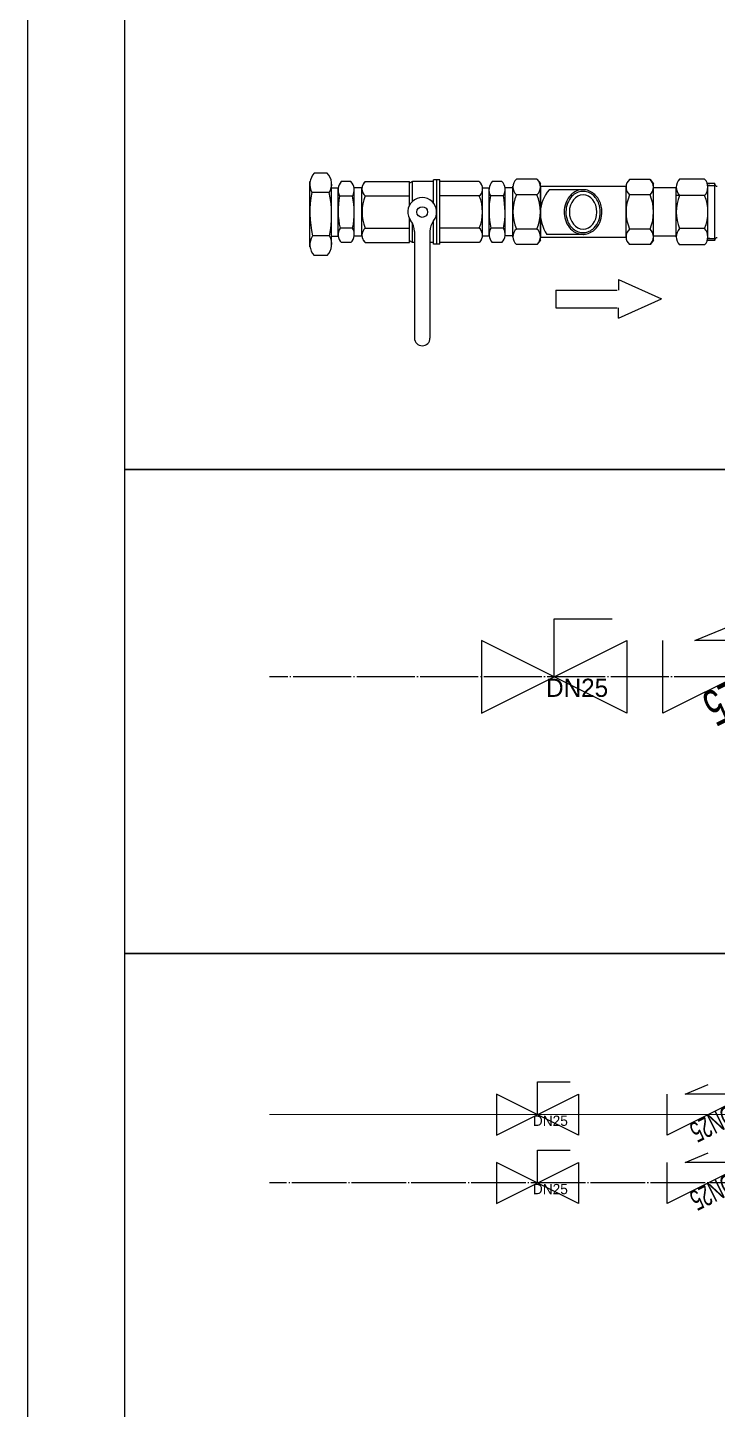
# Model space of a CAD drawing. Header units: centimetres. Extents: x 0 to 3740, y -4063 to 107.
# Drawn here: x 0 to 71.3, y -1189.3 to -1046.5 of the extents above; entities that cross this region are included whole.
import ezdxf
from ezdxf.enums import TextEntityAlignment as Align

# ---------------------------------------------------------------- set-up
doc = ezdxf.new("R2010")
doc.units = ezdxf.units.CM
for name, pattern in [('CENTER', [5.08, 3.175, -0.635, 0.635, -0.635]), ('SICAK SU HATTI', [4.6, 4, -0.15, 0.075, -0.15, 0.075, -0.15]), ('SOGUK SU HATTI', [4.375, 4, -0.15, 0.075, -0.15])]:
    doc.linetypes.add(name, pattern=pattern)
doc.layers.add('MTY-SICAKSU-BORU', color=10, linetype='SICAK SU HATTI', lineweight=0)
for name, color, linetype in [('MTY-SOGUKSU-BORU', 3, 'SOGUK SU HATTI'), ('MTY-VANA', 1, 'Continuous'), ('ROTAS-LEJANT-CERCEVE', 7, 'Continuous'), ('ROTAS-SIHHI-SEMBOL', 5, 'Continuous')]:
    doc.layers.add(name, color=color, linetype=linetype)
doc.styles.add('CAP', font='wturkce.SHX', dxfattribs={"width": 0.65})

# ---------------------------------------------------------------- blocks, each defined once
blk = doc.blocks.new('MTY-SU SAYACI KARTLI')
at = {"color": 1, "linetype": 'Continuous', "ltscale": 4}
for p, q in [((0, -1.673), (0, 1.69)), ((0, -1.673), (0, 1.69)), ((0, -1.632), (0, 1.648)), ((0, -1.632), (0, 1.648)), ((0.897, 2.132), (0.224, 2.132)), ((0.897, 2.132), (0.224, 2.132)), ((1.121, -1.673), (1.121, 1.69)), ((1.121, -1.673), (1.121, 1.69)), ((1.121, -1.632), (1.121, 1.648)), ((1.121, -1.632), (1.121, 1.648)), ((2.121, 1.692), (1.622, 1.692)), ((2.121, 1.692), (1.622, 1.692)), ((2.856, 1.697), (2.752, 1.566)), ((2.856, 1.697), (2.752, 1.566)), ((2.856, 1.697), (5.139, 1.697)), ((2.856, 1.697), (5.139, 1.697)), ((5.302, 1.696), (5.136, 1.613)), ((5.302, 1.696), (5.136, 1.613)), ((5.139, 0.459), (5.139, 1.697)), ((5.139, 0.459), (5.139, 1.697)), ((6.385, 1.697), (5.305, 1.697)), ((5.305, 0.674), (5.305, 1.697)), ((6.385, 1.697), (5.305, 1.697)), ((5.305, 0.674), (5.305, 1.697)), ((6.717, 1.78), (6.385, 1.78)), ((6.385, 0.587), (6.385, 1.78)), ((6.717, 1.78), (6.385, 1.78)), ((6.385, 0.587), (6.385, 1.78)), ((6.551, -1.542), (6.551, 1.78)), ((6.551, -1.542), (6.551, 1.78)), ((6.717, -1.542), (6.717, 1.78)), ((6.717, -1.542), (6.717, 1.78)), ((8.75, 1.697), (6.717, 1.697)), ((8.75, 1.697), (6.717, 1.697)), ((8.75, 1.697), (8.855, 1.566)), ((8.75, 1.697), (8.855, 1.566)), ((9.918, 1.699), (9.42, 1.699)), ((9.918, 1.699), (9.42, 1.699)), ((10.488, -1.184), (10.488, 1.451)), ((10.488, -1.184), (10.488, 1.451)), ((11.728, 1.809), (10.665, 1.809)), ((11.728, 1.809), (10.665, 1.809)), ((11.728, 1.809), (11.905, 1.588)), ((11.728, 1.809), (11.905, 1.588)), ((11.905, -1.336), (11.905, 1.588)), ((11.905, -1.336), (11.905, 1.588)), ((16.335, 1.444), (11.905, 1.444)), ((11.905, 1.444), (11.905, -1.191)), ((16.335, 1.444), (11.905, 1.444)), ((11.905, 1.444), (11.905, -1.191)), ((16.335, -1.191), (16.335, 1.444)), ((16.335, -1.191), (16.335, 1.444)), ((17.575, 1.802), (16.512, 1.802)), ((17.575, 1.802), (16.512, 1.802)), ((17.575, 1.802), (17.752, 1.58)), ((17.575, 1.802), (17.752, 1.58)), ((17.752, -1.343), (17.752, 1.58)), ((17.752, -1.343), (17.752, 1.58)), ((20.393, 1.821), (19.096, 1.821)), ((20.393, 1.821), (19.096, 1.821)), ((20.529, 1.59), (20.547, 1.59)), ((20.915, 1.59), (20.529, 1.59)), ((20.529, 1.59), (20.547, 1.59)), ((20.915, 1.59), (20.529, 1.59)), ((20.653, 1.492), (20.552, 1.492)), ((20.552, 1.492), (20.949, 1.492)), ((20.653, 1.492), (20.552, 1.492)), ((20.552, 1.492), (20.949, 1.492)), ((20.915, 1.581), (20.915, 1.59)), ((20.915, 1.581), (20.915, 1.59)), ((20.915, -1.352), (20.915, 1.581)), ((20.915, -1.352), (20.915, 1.581)), ((1, 1.123), (0.094, 1.123)), ((1, 1.123), (0.094, 1.123)), ((1.119, 1.365), (1.456, 1.365)), ((1.119, 1.365), (1.456, 1.365)), ((1.456, -1.114), (1.456, 1.356)), ((1.456, -1.114), (1.456, 1.356)), ((2.198, 0.945), (1.526, 0.945)), ((2.198, 0.945), (1.526, 0.945)), ((2.287, -1.127), (2.287, 1.365)), ((2.69, 1.365), (2.287, 1.365)), ((2.287, -1.127), (2.287, 1.365)), ((2.69, 1.365), (2.287, 1.365)), ((2.287, -1.096), (2.287, 1.334)), ((2.287, -1.096), (2.287, 1.334)), ((2.69, -1.127), (2.69, 1.365)), ((2.69, -1.127), (2.69, 1.365)), ((2.69, -1.127), (2.69, 1.365)), ((2.69, -1.127), (2.69, 1.365)), ((2.69, -1.127), (2.69, 1.365)), ((2.69, -1.127), (2.69, 1.365)), ((2.856, 0.95), (5.139, 0.95)), ((2.856, 0.95), (5.139, 0.95)), ((8.75, 0.95), (6.717, 0.95)), ((8.75, 0.95), (6.717, 0.95)), ((8.916, 1.372), (9.254, 1.372)), ((8.916, 1.372), (9.254, 1.372)), ((8.916, -1.109), (8.916, 1.361)), ((8.916, -1.109), (8.916, 1.361)), ((8.916, -1.109), (8.916, 1.361)), ((8.916, -1.109), (8.916, 1.361)), ((9.254, -1.107), (9.254, 1.363)), ((9.254, -1.107), (9.254, 1.363)), ((9.995, 0.952), (9.323, 0.952)), ((9.995, 0.952), (9.323, 0.952)), ((10.084, -1.12), (10.084, 1.372)), ((10.488, 1.372), (10.084, 1.372)), ((10.084, -1.12), (10.084, 1.372)), ((10.488, 1.372), (10.084, 1.372)), ((10.084, -1.089), (10.084, 1.341)), ((10.084, -1.089), (10.084, 1.341)), ((10.488, -1.12), (10.488, 1.372)), ((10.488, -1.12), (10.488, 1.372)), ((10.488, -1.12), (10.488, 1.372)), ((10.488, -1.12), (10.488, 1.372)), ((10.488, -1.12), (10.488, 1.372)), ((10.488, -1.12), (10.488, 1.372)), ((11.728, 1.012), (10.665, 1.012)), ((11.728, 1.012), (10.665, 1.012)), ((14.112, 1.273), (12.355, 1.273)), ((14.112, 1.273), (12.355, 1.273)), ((17.575, 1.005), (16.512, 1.005)), ((17.575, 1.005), (16.512, 1.005)), ((18.93, 1.364), (17.752, 1.364)), ((18.93, 1.364), (17.752, 1.364)), ((18.93, -1.169), (18.93, 1.407)), ((18.93, -1.169), (18.93, 1.407)), ((18.93, -1.169), (18.93, 1.407)), ((18.93, -1.169), (18.93, 1.407)), ((20.393, 0.97), (18.93, 0.97)), ((20.393, 0.97), (18.93, 0.97)), ((20.56, -1.169), (20.56, 1.407)), ((20.56, -1.169), (20.56, 1.407)), ((2.856, -0.711), (5.139, -0.711)), ((2.856, -0.711), (5.139, -0.711)), ((5.139, -1.459), (5.139, -0.221)), ((5.139, -1.459), (5.139, -0.221)), ((5.305, -1.459), (5.305, -0.451)), ((5.305, -1.459), (5.305, -0.451)), ((6.385, -1.542), (6.385, -0.349)), ((6.385, -1.542), (6.385, -0.349)), ((8.75, -0.711), (6.717, -0.711)), ((8.75, -0.711), (6.717, -0.711)), ((10.005, -0.709), (9.353, -0.709)), ((10.005, -0.709), (9.353, -0.709)), ((1.013, -1.119), (0.133, -1.119)), ((1.013, -1.119), (0.133, -1.119)), ((1.119, -1.127), (1.456, -1.127)), ((1.119, -1.127), (1.456, -1.127)), ((2.207, -0.716), (1.555, -0.716)), ((2.207, -0.716), (1.555, -0.716)), ((2.691, -1.127), (2.287, -1.127)), ((2.691, -1.127), (2.287, -1.127)), ((2.754, -1.331), (2.856, -1.459)), ((2.754, -1.331), (2.856, -1.459)), ((5.302, -1.458), (5.136, -1.375)), ((5.302, -1.458), (5.136, -1.375)), ((5.404, -0.887), (5.404, -6.391)), ((5.404, -0.887), (5.404, -6.391)), ((6.203, -0.887), (6.203, -6.391)), ((6.203, -0.887), (6.203, -6.391)), ((8.853, -1.331), (8.75, -1.459)), ((8.853, -1.331), (8.75, -1.459)), ((8.916, -1.12), (9.254, -1.12)), ((8.916, -1.12), (9.254, -1.12)), ((10.489, -1.12), (10.084, -1.12)), ((10.489, -1.12), (10.084, -1.12)), ((11.728, -0.76), (10.665, -0.76)), ((11.728, -0.76), (10.665, -0.76)), ((11.905, -1.336), (11.728, -1.557)), ((11.905, -1.336), (11.728, -1.557)), ((16.335, -1.191), (11.905, -1.191)), ((16.335, -1.191), (11.905, -1.191)), ((14.112, -1.035), (12.245, -1.035)), ((14.112, -1.035), (12.245, -1.035)), ((17.575, -0.767), (16.512, -0.767)), ((17.575, -0.767), (16.512, -0.767)), ((17.752, -1.343), (17.575, -1.565)), ((17.752, -1.343), (17.575, -1.565)), ((18.93, -1.127), (17.752, -1.127)), ((18.93, -1.127), (17.752, -1.127)), ((20.393, -0.733), (19.096, -0.733)), ((20.393, -0.733), (19.096, -0.733)), ((20.529, -1.352), (20.547, -1.352)), ((20.915, -1.352), (20.529, -1.352)), ((20.529, -1.352), (20.547, -1.352)), ((20.915, -1.352), (20.529, -1.352)), ((20.653, -1.254), (20.552, -1.254)), ((20.552, -1.254), (20.949, -1.254)), ((20.653, -1.254), (20.552, -1.254)), ((20.552, -1.254), (20.949, -1.254)), ((20.915, -1.352), (20.915, -1.343)), ((20.915, -1.352), (20.915, -1.343)), ((0.897, -2.128), (0.224, -2.128)), ((0.897, -2.128), (0.224, -2.128)), ((2.121, -1.464), (1.622, -1.464)), ((2.121, -1.464), (1.622, -1.464)), ((2.856, -1.459), (5.139, -1.459)), ((2.856, -1.459), (5.139, -1.459)), ((5.404, -1.459), (5.305, -1.459)), ((5.404, -1.459), (5.305, -1.459)), ((6.385, -1.459), (6.203, -1.459)), ((6.385, -1.459), (6.203, -1.459)), ((6.717, -1.542), (6.385, -1.542)), ((6.717, -1.542), (6.385, -1.542)), ((6.717, -1.542), (6.385, -1.542)), ((6.717, -1.542), (6.385, -1.542)), ((8.75, -1.459), (6.717, -1.459)), ((8.75, -1.459), (6.717, -1.459)), ((9.918, -1.457), (9.42, -1.457)), ((9.918, -1.457), (9.42, -1.457)), ((11.728, -1.557), (10.665, -1.557)), ((11.728, -1.557), (10.665, -1.557)), ((17.575, -1.565), (16.512, -1.565)), ((17.575, -1.565), (16.512, -1.565)), ((20.393, -1.584), (19.096, -1.584)), ((20.393, -1.584), (19.096, -1.584))]:
    blk.add_line(p, q, dxfattribs=at)
at = {"color": 1, "linetype": 'Center', "lineweight": 25}
for p, q in [((15.944, -3.374), (18.169, -4.37)), ((15.944, -3.374), (15.944, -3.911)), ((15.944, -3.374), (18.169, -4.37)), ((15.944, -3.374), (15.944, -3.911)), ((12.705, -3.911), (12.705, -4.83)), ((12.705, -3.911), (15.944, -3.911)), ((12.705, -3.911), (12.705, -4.83)), ((12.705, -3.911), (15.944, -3.911)), ((12.705, -4.83), (15.944, -4.83)), ((12.705, -4.83), (15.944, -4.83)), ((15.944, -5.367), (18.169, -4.37)), ((15.944, -5.367), (18.169, -4.37)), ((15.944, -5.367), (15.944, -4.83)), ((15.944, -5.367), (15.944, -4.83))]:
    blk.add_line(p, q, dxfattribs=at)
at = {"color": 1, "linetype": 'Continuous', "ltscale": 4}
blk.add_circle((5.803, 0.119), 0.276, dxfattribs=at)
blk.add_circle((5.803, 0.119), 0.276, dxfattribs=at)
for centre, radius, start, end in [((0.882, 1.534), 0.889, 137.73682, 207.55095), ((0.882, 1.534), 0.889, 137.73682, 207.55095), ((0.298, 1.561), 0.828, 328.07796, 43.65665), ((0.298, 1.561), 0.828, 328.07796, 43.65665), ((2.11, 1.249), 0.659, 137.73682, 207.55095), ((2.11, 1.249), 0.659, 137.73682, 207.55095), ((1.677, 1.269), 0.613, 328.07796, 43.65665), ((1.677, 1.269), 0.613, 328.07796, 43.65665), ((3.189, 1.323), 0.501, 131.70965, 228.29035), ((3.189, 1.323), 0.501, 131.70965, 228.29035), ((8.417, 1.323), 0.501, 311.70965, 29.02927), ((8.417, 1.323), 0.501, 311.70965, 29.02927), ((9.907, 1.257), 0.659, 137.73682, 207.55095), ((9.907, 1.257), 0.659, 137.73682, 207.55095), ((9.475, 1.276), 0.613, 328.07796, 43.65665), ((9.475, 1.276), 0.613, 328.07796, 43.65665), ((11.02, 1.411), 0.534, 131.70965, 228.29035), ((11.02, 1.411), 0.534, 131.70965, 228.29035), ((11.373, 1.411), 0.534, 311.70965, 48.29035), ((11.373, 1.411), 0.534, 311.70965, 48.29035), ((16.867, 1.403), 0.534, 131.70965, 228.29035), ((16.867, 1.403), 0.534, 131.70965, 228.29035), ((17.22, 1.403), 0.534, 311.70965, 48.29035), ((17.22, 1.403), 0.534, 311.70965, 48.29035), ((19.558, 1.396), 0.628, 137.34144, 222.65856), ((19.558, 1.396), 0.628, 137.34144, 222.65856), ((19.931, 1.396), 0.628, 317.34144, 42.65856), ((19.931, 1.396), 0.628, 317.34144, 42.65856), ((21.048, 1.581), 0.133, 180, 270), ((21.048, 1.581), 0.133, 180, 270), ((5.605, 0.099), 5.606, 169.46791, 192.54639), ((5.605, 0.099), 5.606, 169.46791, 192.54639), ((-4.471, -0.03), 5.592, 348.76786, 11.90365), ((-4.471, -0.03), 5.592, 348.76786, 11.90365), ((5.609, 0.186), 4.153, 169.46791, 192.54639), ((5.609, 0.186), 4.153, 169.46791, 192.54639), ((-1.855, 0.091), 4.142, 348.76786, 11.90365), ((-1.855, 0.091), 4.142, 348.76786, 11.90365), ((4.85, 0.119), 2.159, 157.38014, 202.61986), ((4.85, 0.119), 2.159, 157.38014, 202.61986), ((5.803, 0.119), 0.746, 321.9657, 218.0343), ((5.803, 0.119), 0.746, 321.9657, 218.0343), ((6.757, 0.119), 2.159, 337.38014, 22.61986), ((6.757, 0.119), 2.159, 337.38014, 22.61986), ((13.406, 0.193), 4.153, 169.46791, 192.54639), ((13.406, 0.193), 4.153, 169.46791, 192.54639), ((5.942, 0.098), 4.142, 348.76786, 11.90365), ((5.942, 0.098), 4.142, 348.76786, 11.90365), ((12.791, 0.126), 2.303, 157.38014, 202.61986), ((12.791, 0.126), 2.303, 157.38014, 202.61986), ((9.602, 0.126), 2.303, 337.38014, 22.61986), ((9.602, 0.126), 2.303, 337.38014, 22.61986), ((13.793, 0.048), 1.889, 139.57215, 214.99881), ((13.793, 0.048), 1.889, 139.57215, 214.99881), ((18.638, 0.119), 2.303, 157.38014, 202.61986), ((18.638, 0.119), 2.303, 157.38014, 202.61986), ((15.449, 0.119), 2.303, 337.38014, 22.61986), ((15.449, 0.119), 2.303, 337.38014, 22.61986), ((21.194, 0.119), 2.265, 157.91812, 202.08188), ((21.194, 0.119), 2.265, 157.91812, 202.08188), ((18.295, 0.119), 2.265, 337.91812, 22.08188), ((18.295, 0.119), 2.265, 337.91812, 22.08188), ((3.192, -1.085), 0.502, 131.93172, 228.06828), ((3.192, -1.085), 0.502, 131.93172, 228.06828), ((4.518, -0.887), 0.886, 360, 38.0343), ((4.518, -0.887), 0.886, 360, 38.0343), ((7.089, -0.887), 0.886, 141.9657, 180), ((7.089, -0.887), 0.886, 141.9657, 180), ((8.414, -1.085), 0.502, 330.74867, 48.06828), ((8.414, -1.085), 0.502, 330.74867, 48.06828), ((9.849, -1.041), 0.597, 146.22119, 224.06799), ((9.849, -1.041), 0.597, 146.22119, 224.06799), ((9.45, -1.024), 0.638, 317.26178, 29.52897), ((9.45, -1.024), 0.638, 317.26178, 29.52897), ((0.803, -1.568), 0.806, 146.22119, 224.06799), ((0.803, -1.568), 0.806, 146.22119, 224.06799), ((0.264, -1.544), 0.861, 317.26178, 29.52897), ((0.264, -1.544), 0.861, 317.26178, 29.52897), ((2.052, -1.048), 0.597, 146.22119, 224.06799), ((2.052, -1.048), 0.597, 146.22119, 224.06799), ((1.652, -1.031), 0.638, 317.26178, 29.52897), ((1.652, -1.031), 0.638, 317.26178, 29.52897), ((11.023, -1.158), 0.536, 131.93172, 228.06828), ((11.023, -1.158), 0.536, 131.93172, 228.06828), ((11.37, -1.158), 0.536, 311.93172, 48.06828), ((11.37, -1.158), 0.536, 311.93172, 48.06828), ((16.87, -1.166), 0.536, 131.93172, 228.06828), ((16.87, -1.166), 0.536, 131.93172, 228.06828), ((17.217, -1.166), 0.536, 311.93172, 48.06828), ((17.217, -1.166), 0.536, 311.93172, 48.06828), ((19.558, -1.158), 0.628, 137.34144, 222.65856), ((19.558, -1.158), 0.628, 137.34144, 222.65856), ((19.931, -1.158), 0.628, 317.34144, 42.65856), ((19.931, -1.158), 0.628, 317.34144, 42.65856), ((21.048, -1.343), 0.133, 90, 180), ((21.048, -1.343), 0.133, 90, 180), ((5.803, -6.391), 0.4, 180, 360), ((5.803, -6.391), 0.4, 180, 360)]:
    blk.add_arc(centre, radius, start, end, dxfattribs=at)
at = {"color": 1, "linetype": 'Continuous', "ltscale": 4, "extrusion": (0, 0, -1)}
blk.add_ellipse((14.112, 0.119), major_axis=(0, -0.888), ratio=0.798495, dxfattribs=at)
blk.add_ellipse((14.112, 0.119), major_axis=(0, -0.888), ratio=0.798495, dxfattribs=at)
at = {"color": 1, "linetype": 'Continuous', "ltscale": 4}
for points, knots in [([(14.112, -1.035), (14.043, -1.035), (13.974, -1.027), (13.773, -0.976), (13.647, -0.909), (13.435, -0.728), (13.347, -0.614), (13.215, -0.36), (13.172, -0.22), (13.13, 0.068), (13.133, 0.216), (13.184, 0.503), (13.232, 0.641), (13.356, 0.858), (13.421, 0.943), (13.573, 1.089), (13.66, 1.15), (13.849, 1.237), (13.951, 1.264), (14.153, 1.278), (14.252, 1.267), (14.442, 1.212), (14.531, 1.168), (14.693, 1.054), (14.766, 0.984), (14.89, 0.826), (14.941, 0.738), (15.022, 0.55), (15.051, 0.45), (15.085, 0.246), (15.091, 0.141), (15.075, -0.122), (15.038, -0.279), (14.91, -0.566), (14.82, -0.695), (14.63, -0.867), (14.544, -0.923), (14.358, -1.004), (14.258, -1.028), (14.142, -1.035), (14.127, -1.035), (14.112, -1.035)], [0, 0, 0, 0, 0.198961, 0.198961, 0.596883, 0.596883, 0.994806, 0.994806, 1.392728, 1.392728, 1.79065, 1.79065, 2.188572, 2.188572, 2.487963, 2.487963, 2.787353, 2.787353, 3.086744, 3.086744, 3.370026, 3.370026, 3.653309, 3.653309, 3.936592, 3.936592, 4.219875, 4.219875, 4.503158, 4.503158, 4.78644, 4.78644, 5.221769, 5.221769, 5.657098, 5.657098, 5.948615, 5.948615, 6.240133, 6.240133, 6.283185, 6.283185, 6.283185, 6.283185]), ([(14.112, -1.035), (14.043, -1.035), (13.974, -1.027), (13.773, -0.976), (13.647, -0.909), (13.435, -0.728), (13.347, -0.614), (13.215, -0.36), (13.172, -0.22), (13.13, 0.068), (13.133, 0.216), (13.184, 0.503), (13.232, 0.641), (13.356, 0.858), (13.421, 0.943), (13.573, 1.089), (13.66, 1.15), (13.849, 1.237), (13.951, 1.264), (14.153, 1.278), (14.252, 1.267), (14.442, 1.212), (14.531, 1.168), (14.693, 1.054), (14.766, 0.984), (14.89, 0.826), (14.941, 0.738), (15.022, 0.55), (15.051, 0.45), (15.085, 0.246), (15.091, 0.141), (15.075, -0.122), (15.038, -0.279), (14.91, -0.566), (14.82, -0.695), (14.63, -0.867), (14.544, -0.923), (14.358, -1.004), (14.258, -1.028), (14.142, -1.035), (14.127, -1.035), (14.112, -1.035)], [0, 0, 0, 0, 0.198961, 0.198961, 0.596883, 0.596883, 0.994806, 0.994806, 1.392728, 1.392728, 1.79065, 1.79065, 2.188572, 2.188572, 2.487963, 2.487963, 2.787353, 2.787353, 3.086744, 3.086744, 3.370026, 3.370026, 3.653309, 3.653309, 3.936592, 3.936592, 4.219875, 4.219875, 4.503158, 4.503158, 4.78644, 4.78644, 5.221769, 5.221769, 5.657098, 5.657098, 5.948615, 5.948615, 6.240133, 6.240133, 6.283185, 6.283185, 6.283185, 6.283185]), ([(14.112, -0.947), (14.05, -0.947), (13.987, -0.939), (13.832, -0.899), (13.742, -0.857), (13.58, -0.742), (13.508, -0.67), (13.387, -0.506), (13.338, -0.413), (13.25, -0.175), (13.224, -0.023), (13.227, 0.28), (13.254, 0.431), (13.361, 0.707), (13.44, 0.833), (13.612, 1.008), (13.696, 1.068), (13.878, 1.154), (13.976, 1.179), (14.175, 1.189), (14.275, 1.173), (14.464, 1.105), (14.552, 1.052), (14.707, 0.919), (14.775, 0.837), (14.884, 0.656), (14.926, 0.556), (14.994, 0.306), (15.007, 0.153), (14.98, -0.148), (14.939, -0.295), (14.809, -0.559), (14.719, -0.675), (14.534, -0.825), (14.449, -0.874), (14.279, -0.932), (14.196, -0.947), (14.112, -0.947)], [0, 0, 0, 0, 0.201039, 0.201039, 0.513673, 0.513673, 0.826308, 0.826308, 1.138943, 1.138943, 1.579754, 1.579754, 2.020566, 2.020566, 2.461378, 2.461378, 2.782026, 2.782026, 3.102673, 3.102673, 3.423321, 3.423321, 3.743969, 3.743969, 4.064616, 4.064616, 4.385264, 4.385264, 4.825875, 4.825875, 5.266487, 5.266487, 5.707098, 5.707098, 6.014133, 6.014133, 6.283185, 6.283185, 6.283185, 6.283185]), ([(14.112, -0.947), (14.05, -0.947), (13.987, -0.939), (13.832, -0.899), (13.742, -0.857), (13.58, -0.742), (13.508, -0.67), (13.387, -0.506), (13.338, -0.413), (13.25, -0.175), (13.224, -0.023), (13.227, 0.28), (13.254, 0.431), (13.361, 0.707), (13.44, 0.833), (13.612, 1.008), (13.696, 1.068), (13.878, 1.154), (13.976, 1.179), (14.175, 1.189), (14.275, 1.173), (14.464, 1.105), (14.552, 1.052), (14.707, 0.919), (14.775, 0.837), (14.884, 0.656), (14.926, 0.556), (14.994, 0.306), (15.007, 0.153), (14.98, -0.148), (14.939, -0.295), (14.809, -0.559), (14.719, -0.675), (14.534, -0.825), (14.449, -0.874), (14.279, -0.932), (14.196, -0.947), (14.112, -0.947)], [0, 0, 0, 0, 0.201039, 0.201039, 0.513673, 0.513673, 0.826308, 0.826308, 1.138943, 1.138943, 1.579754, 1.579754, 2.020566, 2.020566, 2.461378, 2.461378, 2.782026, 2.782026, 3.102673, 3.102673, 3.423321, 3.423321, 3.743969, 3.743969, 4.064616, 4.064616, 4.385264, 4.385264, 4.825875, 4.825875, 5.266487, 5.266487, 5.707098, 5.707098, 6.014133, 6.014133, 6.283185, 6.283185, 6.283185, 6.283185])]:
    blk.add_open_spline(points, degree=3, knots=knots, dxfattribs=at)
blk = doc.blocks.new('MTY-KURESEL VANA0')
at = {"layer": 'MTY-VANA'}
for p, q in [((0, 0), (0, 8)), ((0, 8), (8, 8))]:
    blk.add_line(p, q, dxfattribs=at)
blk.add_lwpolyline([(-10, 5), (-10, -5), (10, 5), (10, -5), (-10, 5)], dxfattribs=at)
blk.add_attdef('CAP', (-1.1, -2.75), '', height=2.5, dxfattribs=at)
blk = doc.blocks.new('MTY-PISLIK TUTUCU0')
at = {"layer": 'MTY-VANA', "color": 1, "ltscale": 75}
for p, q in [((-6.05, 5.77), (-1.41, 10.47)), ((5.13, 0), (-3.72, 8.12))]:
    blk.add_line(p, q, dxfattribs=at)
at = {"layer": 'MTY-VANA'}
for p, q in [((-10, -5), (-10, 5)), ((10, -5), (10, 5)), ((-10, 0), (10, 0))]:
    blk.add_line(p, q, dxfattribs=at)
blk.add_attdef('CAP', (-2.37, -1.23), '', height=2.5, dxfattribs=at)
blk = doc.blocks.new('MTY-SU SAYACI0')
at = {"layer": 'MTY-VANA'}
blk.add_hatch(color=256, dxfattribs=at).paths.add_polyline_path([(9.8, 9.8), (5.64, 7.03), (7.03, 5.64)])
for p, q in [((5.64, 7.03), (9.8, 9.8)), ((7.03, 5.64), (9.8, 9.8)), ((-7.33, -7.33), (6.34, 6.34)), ((7.03, 5.64), (5.64, 7.03))]:
    blk.add_line(p, q, dxfattribs=at)
blk.add_circle((0, 0), 7, dxfattribs=at)
blk.add_attdef('CAP', (-2.29, -1.15), '', height=2.5, rotation=45, dxfattribs=at)
blk = doc.blocks.new('MTY-CEKVALF VANA0')
at = {"layer": 'MTY-VANA'}
h = blk.add_hatch(color=256, dxfattribs=at)
edge = h.paths.add_edge_path()
edge.add_arc((-10, 5), 1.41, 180, 540, ccw=False)
for p, q in [((5.6, 5), (0, 7.32)), ((-10, -5), (-10, 5)), ((-10, 5), (10, -5)), ((-5.6, 5), (5.6, 5)), ((10, -5), (10, 5))]:
    blk.add_line(p, q, dxfattribs=at)
at = {"layer": 'MTY-VANA', "style": 'CAP', "width": 0.65}
blk.add_attdef('CAP', text='', height=5, rotation=153.4349, dxfattribs=at).set_placement((0, 0), align=Align.CENTER)
blk = doc.blocks.new('MTY-SU SAYACI COKLU')
at = {"layer": 'MTY-SOGUKSU-BORU'}
for q in [(-80, 0), (0, -10)]:
    blk.add_line((0, 0), q, dxfattribs=at)
at = {"layer": 'MTY-VANA'}
ref = blk.add_blockref('MTY-SU SAYACI0', (-36.9, 0.247), dxfattribs=dict(at, xscale=-0.5, yscale=0.5, zscale=0.5))
ref.add_attrib('CAP', 'DN25', (-34.885, 0.544), dxfattribs={"height": 1.25, "rotation": 135})
ref = blk.add_blockref('MTY-PISLIK TUTUCU0', (-25.909, 0), dxfattribs=dict(at, xscale=-0.5, yscale=0.5, zscale=0.5))
ref.add_attrib('CAP', 'DN25', (-24.726, 0.62), dxfattribs={"height": 1.25, "rotation": 180})
at = {"layer": 'MTY-VANA', "xscale": 0.5, "yscale": 0.5, "zscale": 0.5}
for p in [(-60.4, 0), (-13.409, 0)]:
    blk.add_blockref('MTY-KURESEL VANA0', p, dxfattribs=at).add_auto_attribs({'CAP': 'DN25'})
at = {"layer": 'MTY-VANA'}
ref = blk.add_blockref('MTY-CEKVALF VANA0', (-47.9, 0), dxfattribs=dict(at, xscale=-0.5, yscale=0.5, zscale=0.5))
ref.add_attrib('CAP', 'DN25', dxfattribs={"height": 2.5, "rotation": 206.56505, "style": 'CAP', "width": 0.65}).set_placement((-47.9, 0), align=Align.CENTER)
blk = doc.blocks.new('MTY-KURESEL VANA1')
at = {"layer": 'MTY-VANA'}
for p, q in [((0, 0), (0, 8)), ((0, 8), (8, 8))]:
    blk.add_line(p, q, dxfattribs=at)
blk.add_lwpolyline([(-10, 5), (-10, -5), (10, 5), (10, -5), (-10, 5)], dxfattribs=at)
blk.add_attdef('CAP', (-1.1, -2.75), '', height=2.5, dxfattribs=at)
blk = doc.blocks.new('MTY-PISLIK TUTUCU1')
at = {"layer": 'MTY-VANA', "color": 1, "ltscale": 75}
for p, q in [((-6.05, 5.77), (-1.41, 10.47)), ((5.13, 0), (-3.72, 8.12))]:
    blk.add_line(p, q, dxfattribs=at)
at = {"layer": 'MTY-VANA'}
for p, q in [((-10, -5), (-10, 5)), ((10, -5), (10, 5)), ((-10, 0), (10, 0))]:
    blk.add_line(p, q, dxfattribs=at)
blk.add_attdef('CAP', (-2.37, -1.23), '', height=2.5, dxfattribs=at)
blk = doc.blocks.new('MTY-SU SAYACI1')
at = {"layer": 'MTY-VANA'}
blk.add_hatch(color=256, dxfattribs=at).paths.add_polyline_path([(9.8, 9.8), (5.64, 7.03), (7.03, 5.64)])
for p, q in [((5.64, 7.03), (9.8, 9.8)), ((7.03, 5.64), (5.64, 7.03)), ((7.03, 5.64), (9.8, 9.8)), ((-7.33, -7.33), (6.34, 6.34))]:
    blk.add_line(p, q, dxfattribs=at)
blk.add_circle((0, 0), 7, dxfattribs=at)
blk.add_attdef('CAP', (-2.29, -1.15), '', height=2.5, rotation=45, dxfattribs=at)
blk = doc.blocks.new('MTY-CEKVALF VANA1')
at = {"layer": 'MTY-VANA'}
h = blk.add_hatch(color=256, dxfattribs=at)
edge = h.paths.add_edge_path()
edge.add_arc((-10, 5), 1.41, 180, 540, ccw=False)
for p, q in [((5.6, 5), (0, 7.32)), ((-10, -5), (-10, 5)), ((-10, 5), (10, -5)), ((-5.6, 5), (5.6, 5)), ((10, -5), (10, 5))]:
    blk.add_line(p, q, dxfattribs=at)
at = {"layer": 'MTY-VANA', "style": 'CAP', "width": 0.65}
blk.add_attdef('CAP', text='', height=5, rotation=153.4349, dxfattribs=at).set_placement((0, 0), align=Align.CENTER)
blk = doc.blocks.new('MTY-SICAK SU SAYACI COKLU')
at = {"layer": 'MTY-SICAKSU-BORU', "ltscale": 50}
for q in [(-80, 5), (5, -5)]:
    blk.add_line((5, 5), q, dxfattribs=at)
at = {"layer": 'MTY-SOGUKSU-BORU'}
for q in [(-80, 0), (0, -10)]:
    blk.add_line((0, 0), q, dxfattribs=at)
at = {"layer": 'MTY-VANA'}
ref = blk.add_blockref('MTY-SU SAYACI1', (-36.9, 5.25), dxfattribs=dict(at, xscale=-0.3, yscale=0.3, zscale=0.3))
ref.add_attrib('CAP', 'DN25', (-35.69, 5.43), dxfattribs={"height": 0.75, "rotation": 135})
ref = blk.add_blockref('MTY-PISLIK TUTUCU1', (-25.91, 5), dxfattribs=dict(at, xscale=-0.3, yscale=0.3, zscale=0.3))
ref.add_attrib('CAP', 'DN25', (-25.2, 5.37), dxfattribs={"height": 0.75, "rotation": 180})
at = {"layer": 'MTY-VANA', "xscale": 0.3, "yscale": 0.3, "zscale": 0.5}
for p in [(-60.4, 5), (-13.41, 5), (-60.4, 0), (-13.41, 0)]:
    blk.add_blockref('MTY-KURESEL VANA1', p, dxfattribs=at).add_auto_attribs({'CAP': 'DN25'})
at = {"layer": 'MTY-VANA'}
ref = blk.add_blockref('MTY-CEKVALF VANA1', (-47.9, 5), dxfattribs=dict(at, xscale=-0.3, yscale=0.3, zscale=0.3))
ref.add_attrib('CAP', 'DN25', dxfattribs={"height": 1.5, "rotation": 206.5651, "style": 'CAP', "width": 0.65}).set_placement((-47.9, 5), align=Align.CENTER)
ref = blk.add_blockref('MTY-SU SAYACI1', (-36.9, 0.25), dxfattribs=dict(at, xscale=-0.3, yscale=0.3, zscale=0.3))
ref.add_attrib('CAP', 'DN25', (-35.69, 0.43), dxfattribs={"height": 0.75, "rotation": 135})
ref = blk.add_blockref('MTY-PISLIK TUTUCU1', (-25.91, 0), dxfattribs=dict(at, xscale=-0.3, yscale=0.3, zscale=0.3))
ref.add_attrib('CAP', 'DN25', (-25.2, 0.37), dxfattribs={"height": 0.75, "rotation": 180})
ref = blk.add_blockref('MTY-CEKVALF VANA1', (-47.9, 0), dxfattribs=dict(at, xscale=-0.3, yscale=0.3, zscale=0.3))
ref.add_attrib('CAP', 'DN25', dxfattribs={"height": 1.5, "rotation": 206.5651, "style": 'CAP', "width": 0.65}).set_placement((-47.9, 0), align=Align.CENTER)

msp = doc.modelspace()

# ---------------------------------------------------------------- linework, layer by layer
at = {"layer": 'ROTAS-LEJANT-CERCEVE'}
for points in [[(0, -4062.78), (700, -4062.78), (700, -80), (0, -80)], [(10, -1092.19), (160, -1092.19), (160, -1042.19), (10, -1042.19)], [(10, -1142.19), (160, -1142.19), (160, -1092.19), (10, -1092.19)], [(10, -1192.19), (160, -1192.19), (160, -1142.19), (10, -1142.19)]]:
    msp.add_lwpolyline(points, close=True, dxfattribs=at)

# ---------------------------------------------------------------- block references
at = {"layer": 'ROTAS-SIHHI-SEMBOL'}
for name, p, xscale, yscale in [('MTY-SU SAYACI KARTLI', (29.17, -1065.82), 2, 2), ('MTY-SU SAYACI COKLU', (145, -1113.62), 1.5, 1.5), ('MTY-SICAK SU SAYACI COKLU', (137.94, -1165.91), 1.411764705882353, 1.411764705882353)]:
    msp.add_blockref(name, p, dxfattribs=dict(at, xscale=xscale, yscale=yscale))

doc.saveas('drawing.dxf')
